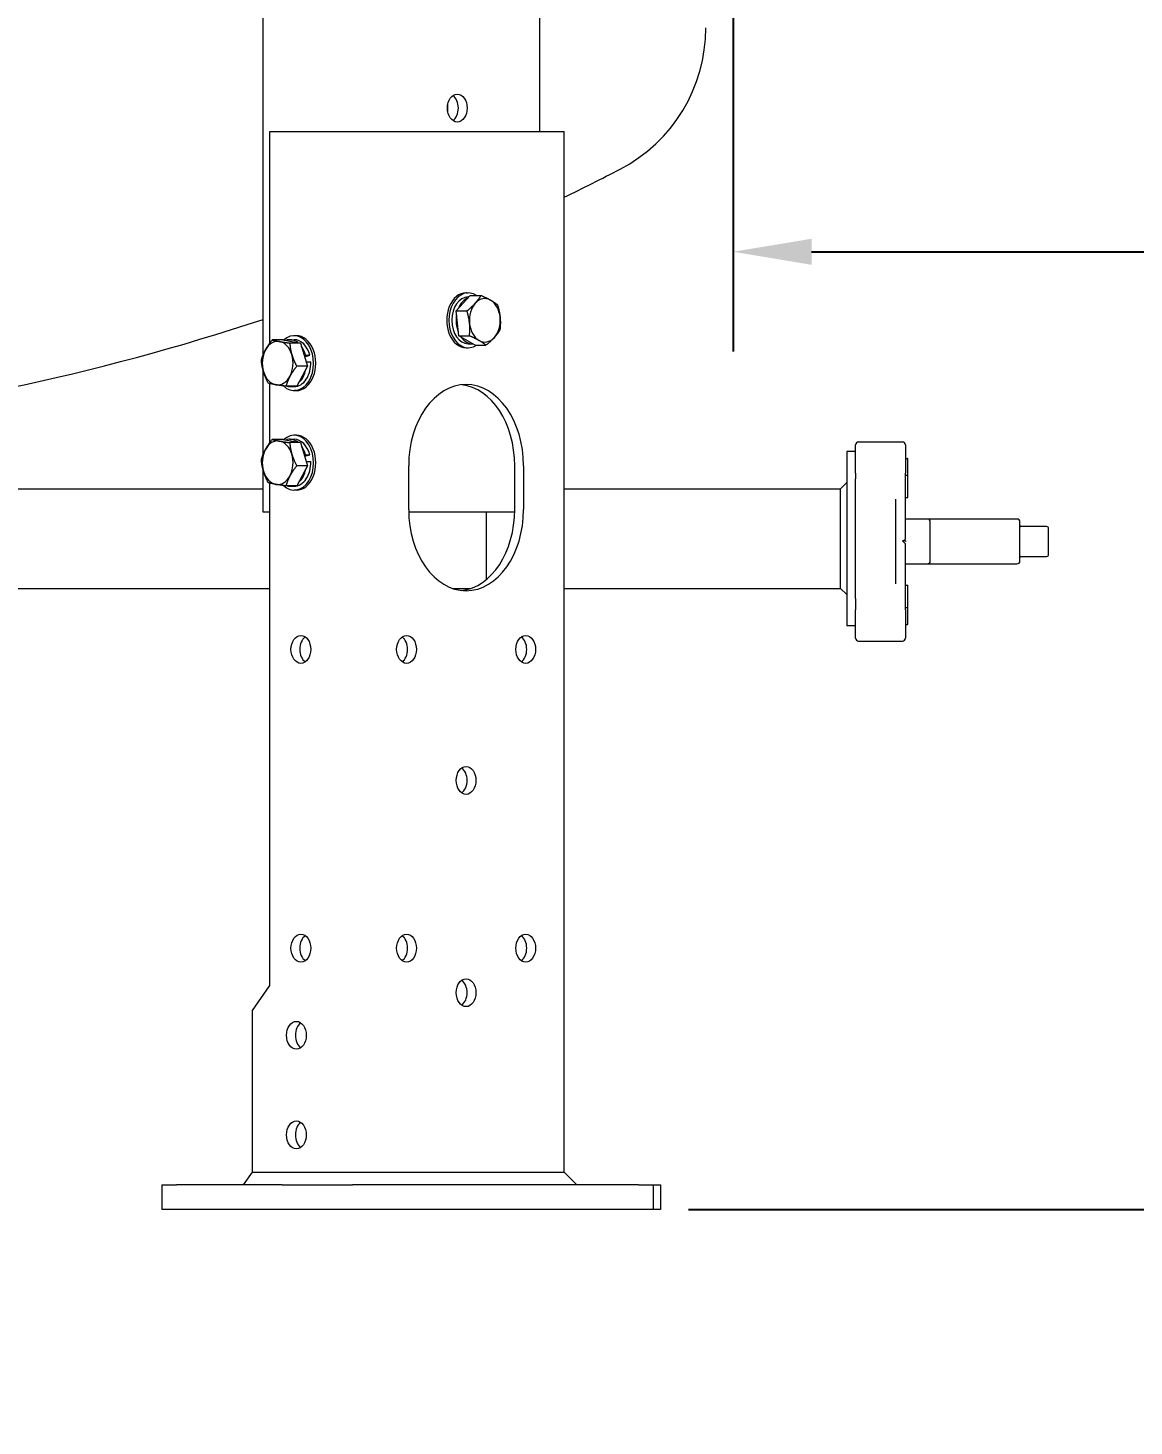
# Model space of a CAD drawing. Header units: inches. Extents: x 20 to 536, y 8 to 344.
# Drawn here: x 119.19 to 141.4, y 43.4 to 71.48 of the extents above; entities that cross this region are included whole.
import ezdxf

# ---------------------------------------------------------------- set-up
doc = ezdxf.new("R2010")
doc.units = ezdxf.units.IN
doc.header["$LTSCALE"] = 16
doc.header["$MEASUREMENT"] = 0
for name, color, linetype, lineweight in [('Dimension (ANSI)', 7, 'Continuous', 25), ('Symbol (ANSI)', 7, 'Continuous', 25), ('Visible (ANSI)', 7, 'Continuous', 50)]:
    doc.layers.add(name, color=color, linetype=linetype, lineweight=lineweight)
doc.styles.add('MEMCOR Medium', font='arial.ttf')
doc.dimstyles.new('Default (ANSI)', dxfattribs={"dimscale": 16, "dimtxt": 0.15, "dimasz": 0.098425, "dimexe": 0.125, "dimexo": 0.0625, "dimgap": 0.031496, "dimtad": 0, "dimtih": 1, "dimtoh": 1, "dimdec": 4, "dimrnd": 1e-08, "dimzin": 3, "dimdsep": 46, "dimlunit": 5, "dimtxsty": 'MEMCOR Medium', "dimcen": 0.09, "dimdle": 0.393701, "dimclrd": 256, "dimclre": 256, "dimclrt": 256, "dimadec": 0, "dimazin": 1, "dimtfac": 0.8, "dimtofl": 0, "dimtmove": 0, "dimatfit": 3, "dimfxl": 1, "dimfrac": 1, "dimtolj": 1, "dimtzin": 4, "dimlwd": -1, "dimlwe": -1, "dimarcsym": 0})
doc.dimstyles.new('Default (ANSI)$7', dxfattribs={"dimscale": 16, "dimtxt": 0.15, "dimasz": 0.098425, "dimexe": 0.125, "dimexo": 0.0625, "dimgap": 0.031496, "dimtad": 0, "dimtih": 1, "dimtoh": 1, "dimdec": 4, "dimrnd": 1e-08, "dimzin": 3, "dimdsep": 46, "dimlunit": 5, "dimtxsty": 'MEMCOR Medium', "dimcen": 0.09, "dimdle": 0.393701, "dimclrd": 256, "dimclre": 256, "dimclrt": 256, "dimadec": 0, "dimazin": 1, "dimtfac": 0.8, "dimtofl": 0, "dimtmove": 0, "dimatfit": 3, "dimfxl": 1, "dimfrac": 1, "dimtolj": 1, "dimtzin": 4, "dimlwd": -1, "dimlwe": -1, "dimarcsym": 0})

# ---------------------------------------------------------------- blocks, each defined once
blk = doc.blocks.new('*D21')
at = {"layer": 'Defpoints', "color": 0, "transparency": 16777216}
for p in [(133.349, 74.726), (169.35, 74.726), (169.35, 66.981)]:
    blk.add_point(p, dxfattribs=at)
at = {"layer": 'Dimension (ANSI)', "transparency": 16777216}
for p, q in [((133.349, 73.726), (133.349, 64.981)), ((169.35, 73.726), (169.35, 64.981)), ((134.924, 66.981), (142.683, 66.981)), ((167.775, 66.981), (160.016, 66.981))]:
    blk.add_line(p, q, dxfattribs=at)
for points in [[(134.924, 67.243), (134.924, 66.719), (133.349, 66.981)], [(167.775, 67.243), (167.775, 66.719), (169.35, 66.981)]]:
    blk.add_solid(points, dxfattribs=at)
at = {"layer": 'Dimension (ANSI)', "transparency": 16777216, "char_height": 2.4, "attachment_point": 5, "style": 'MEMCOR Medium'}
for s, insert in [('\\A1; 36 in', (151.349, 68.711)), ('\\A1;[914.4 mm]', (151.349, 64.939))]:
    blk.add_mtext(s, dxfattribs=dict(at, insert=insert))
blk = doc.blocks.new('*D25')
at = {"layer": 'Defpoints', "color": 0, "transparency": 16777216}
for p in [(170.536, 82.726), (181.64, 82.726), (131.451, 47.744)]:
    blk.add_point(p, dxfattribs=at)
at = {"layer": 'Dimension (ANSI)', "transparency": 16777216}
for p, q in [((171.536, 82.726), (183.64, 82.726)), ((181.64, 81.151), (181.64, 69.007)), ((181.64, 49.319), (181.64, 61.463)), ((132.451, 47.744), (183.64, 47.744))]:
    blk.add_line(p, q, dxfattribs=at)
for points in [[(181.378, 81.151), (181.902, 81.151), (181.64, 82.726)], [(181.378, 49.319), (181.902, 49.319), (181.64, 47.744)]]:
    blk.add_solid(points, dxfattribs=at)
at = {"layer": 'Dimension (ANSI)', "transparency": 16777216, "char_height": 2.4, "attachment_point": 5, "style": 'MEMCOR Medium'}
for s, insert in [('\\A1; 35 in', (181.64, 66.965)), ('\\A1;[888.5 mm]', (181.64, 63.193))]:
    blk.add_mtext(s, dxfattribs=dict(at, insert=insert))

msp = doc.modelspace()

# ---------------------------------------------------------------- linework, layer by layer
at = {"layer": 'Visible (ANSI)', "linetype": 'Continuous', "lineweight": 18}
for p, q in [((129.46963, 69.39397), (129.46963, 74.08914)), ((123.91045, 64.90509), (123.91045, 72.47597)), ((127.62276, 69.77973), (127.62276, 69.95421)), ((124.05021, 69.39397), (125.24289, 69.39397)), ((124.05021, 65.15303), (124.05021, 69.39397)), ((125.24289, 69.39397), (126.2187, 69.39397)), ((126.2187, 69.39397), (129.75664, 69.39397)), ((129.75664, 69.39397), (129.95874, 69.39397)), ((129.95874, 48.49397), (129.95874, 69.39397)), ((127.78925, 65.79269), (128.0705, 66.10415)), ((127.98767, 66.15515), (128.03221, 66.15515)), ((128.03221, 66.07532), (128.04446, 66.07532)), ((128.0705, 66.10415), (128.28593, 66.10415)), ((127.83935, 65.29251), (127.78925, 65.79269)), ((127.78925, 65.79269), (128.00468, 65.79269)), ((124.30844, 65.20924), (124.09301, 65.20924)), ((124.30844, 65.20924), (124.66294, 65.14704)), ((124.66294, 65.14704), (124.44751, 65.14704)), ((124.44761, 65.21532), (124.536, 65.21532)), ((124.58054, 65.29515), (124.536, 65.29515)), ((124.66294, 65.14704), (124.80211, 64.68178)), ((128.17071, 65.10378), (127.83935, 65.29251)), ((127.83935, 65.29251), (128.05479, 65.29251)), ((124.76112, 64.90396), (124.73768, 64.89717)), ((124.74473, 64.87362), (124.8495, 64.90396)), ((124.76112, 64.90396), (124.8495, 64.90396)), ((127.98767, 65.05279), (128.03221, 65.05279)), ((128.03221, 65.13262), (128.12008, 65.13262)), ((128.17071, 65.10378), (128.38614, 65.10378)), ((123.91045, 62.90509), (123.91045, 64.60615)), ((124.80211, 64.68178), (124.58667, 64.68178)), ((124.80211, 64.68178), (124.58677, 64.2787)), ((124.77578, 64.76979), (124.78035, 64.77111)), ((124.78035, 64.77111), (124.86874, 64.77111)), ((124.05021, 63.15303), (124.05021, 64.33297)), ((124.58677, 64.2787), (124.37134, 64.2787)), ((124.44761, 64.27262), (124.536, 64.27262)), ((124.58054, 64.19279), (124.536, 64.19279)), ((124.30844, 63.20924), (124.09301, 63.20924)), ((124.30844, 63.20924), (124.66294, 63.14704)), ((124.44761, 63.21532), (124.536, 63.21532)), ((124.58054, 63.29515), (124.536, 63.29515)), ((124.66294, 63.14704), (124.44751, 63.14704)), ((124.66294, 63.14704), (124.80211, 62.68178)), ((124.76112, 62.90396), (124.73768, 62.89717)), ((124.74473, 62.87362), (124.8495, 62.90396)), ((124.76112, 62.90396), (124.8495, 62.90396)), ((135.6278, 62.96985), (135.6278, 59.46985)), ((135.8071, 62.96985), (135.6278, 62.96985)), ((135.8071, 62.58469), (135.8071, 63.10225)), ((135.8671, 63.16225), (136.7471, 63.16225)), ((136.8071, 63.10225), (136.8071, 62.58469)), ((124.80211, 62.68178), (124.58667, 62.68178)), ((124.80211, 62.68178), (124.58677, 62.2787)), ((124.77578, 62.76979), (124.78035, 62.77111)), ((124.78035, 62.77111), (124.86874, 62.77111)), ((126.83509, 61.80397), (126.83509, 62.68397)), ((128.96348, 61.80397), (128.96348, 62.68397)), ((129.14025, 62.68397), (129.14025, 61.80397)), ((136.8171, 62.82877), (136.8471, 62.82877)), ((136.8571, 62.50478), (136.8571, 62.81877)), ((123.91045, 61.74797), (123.91045, 62.60615)), ((135.5028, 62.21985), (135.6278, 62.34485)), ((135.8071, 62.53703), (135.8071, 62.58469)), ((135.8071, 62.53703), (135.8071, 62.42004)), ((135.8071, 60.01965), (135.8071, 62.42004)), ((136.8071, 62.58469), (136.8071, 62.53703)), ((136.8071, 61.21275), (136.8071, 62.53703)), ((136.8171, 62.49478), (136.8471, 62.49478)), ((136.8571, 62.50012), (136.8571, 62.50478)), ((136.8571, 62.21689), (136.8571, 62.50012)), ((116.1114, 62.21985), (123.91045, 62.21985)), ((124.05021, 52.24397), (124.05021, 62.33297)), ((124.58677, 62.2787), (124.37134, 62.2787)), ((124.44761, 62.27262), (124.536, 62.27262)), ((124.58054, 62.19279), (124.536, 62.19279)), ((129.95874, 62.21985), (135.5028, 62.21985)), ((135.5028, 60.53435), (135.5028, 62.21985)), ((136.8571, 62.20155), (136.8571, 62.21689)), ((136.8571, 62.05232), (136.8571, 62.20155)), ((136.6071, 62.01343), (136.6071, 60.31108)), ((136.8171, 62.04232), (136.8471, 62.04232)), ((124.05021, 61.74797), (123.91045, 61.74797)), ((128.9628, 61.74797), (126.83577, 61.74797)), ((128.38719, 61.74797), (128.38719, 60.39235)), ((137.24349, 61.61225), (136.8071, 61.61225)), ((137.24349, 61.61225), (137.2471, 61.61225)), ((137.25922, 61.61225), (137.2471, 61.61225)), ((139.04284, 61.61225), (137.25922, 61.61225)), ((137.3071, 60.77225), (137.3071, 61.55225)), ((139.04284, 61.61225), (139.0471, 61.61225)), ((139.1071, 60.77225), (139.1071, 61.55225)), ((139.63742, 61.46225), (139.1271, 61.46225)), ((139.63742, 61.46225), (139.6421, 61.46225)), ((139.6821, 60.90225), (139.6821, 61.42225)), ((136.7789, 61.17695), (136.7471, 61.17695)), ((136.7471, 61.17695), (136.78457, 61.13948)), ((136.78457, 61.13948), (136.80232, 61.12173)), ((136.8071, 59.78748), (136.8071, 61.11175)), ((136.8071, 60.71225), (137.24349, 60.71225)), ((137.2471, 60.71225), (137.24349, 60.71225)), ((137.2471, 60.71225), (137.25922, 60.71225)), ((137.25922, 60.71225), (139.04284, 60.71225)), ((139.0471, 60.71225), (139.04284, 60.71225)), ((139.1271, 60.86225), (139.63742, 60.86225)), ((139.6421, 60.86225), (139.63742, 60.86225)), ((135.5028, 60.21985), (135.5028, 60.53435)), ((116.1114, 60.21985), (124.05021, 60.21985)), ((127.71614, 60.21985), (128.08242, 60.21985)), ((129.95874, 60.21985), (135.5028, 60.21985)), ((135.5028, 60.21985), (135.6278, 60.09485)), ((136.8171, 60.28219), (136.8471, 60.28219)), ((136.8571, 60.12296), (136.8571, 60.27219)), ((136.8571, 60.10762), (136.8571, 60.12296)), ((136.8571, 59.82439), (136.8571, 60.10762)), ((135.8071, 60.01965), (135.8071, 59.78748)), ((136.8471, 59.82973), (136.8171, 59.82973)), ((136.8571, 59.81973), (136.8571, 59.82439)), ((136.8571, 59.50574), (136.8571, 59.81973)), ((135.8071, 59.73982), (135.8071, 59.78748)), ((135.8071, 59.22225), (135.8071, 59.73982)), ((136.8071, 59.78748), (136.8071, 59.73982)), ((136.8071, 59.73982), (136.8071, 59.22225)), ((135.8071, 59.46985), (135.6278, 59.46985)), ((136.8171, 59.49574), (136.8471, 59.49574)), ((135.8671, 59.16225), (136.7471, 59.16225)), ((123.69666, 51.74397), (124.05021, 52.24397)), ((123.69666, 48.49397), (123.69666, 51.74397)), ((123.51988, 48.24397), (123.69666, 48.49397)), ((123.69666, 48.49397), (125.24289, 48.49397)), ((125.24289, 48.49397), (126.2187, 48.49397)), ((126.2187, 48.49397), (129.75664, 48.49397)), ((129.75664, 48.49397), (129.95874, 48.49397)), ((129.95874, 48.49397), (130.20874, 48.24397)), ((121.88115, 48.24397), (122.17405, 48.24397)), ((121.88115, 48.24397), (121.88115, 47.74397)), ((124.29537, 48.24397), (122.17405, 48.24397)), ((124.29537, 48.24397), (125.70958, 48.24397)), ((131.45129, 48.24397), (125.70958, 48.24397)), ((131.45129, 48.24397), (131.74418, 48.24397)), ((131.74418, 48.24397), (131.74418, 47.74397)), ((131.74418, 48.24397), (131.88802, 48.24397)), ((131.88802, 48.24397), (131.88802, 47.74397)), ((122.17405, 47.74397), (121.88115, 47.74397)), ((124.29537, 47.74397), (122.17405, 47.74397)), ((125.70958, 47.74397), (124.29537, 47.74397)), ((131.45129, 47.74397), (125.70958, 47.74397)), ((131.74418, 47.74397), (131.45129, 47.74397)), ((131.88802, 47.74397), (131.74418, 47.74397))]:
    msp.add_line(p, q, dxfattribs=at)
for centre, radius, start, end in [((129.60923, 71.47151), 3.19, 297.465512, 0.080147), ((108.79923, 111.50597), 48.31, 295.975991, 297.465512), ((108.79923, 111.50597), 48.31, 275.64126, 288.227871), ((135.8671, 63.10225), 0.06, 90, 180), ((136.7471, 63.10225), 0.06, 0, 90), ((136.8171, 62.83877), 0.01, 180, 270), ((136.8471, 62.81877), 0.01, 0, 90), ((136.8171, 62.48478), 0.01, 90, 180), ((136.8471, 62.50478), 0.01, 270, 0), ((136.8171, 62.03232), 0.01, 90, 180), ((136.8471, 62.05232), 0.01, 270, 0), ((137.2471, 61.55225), 0.06, 0, 90), ((139.0471, 61.55225), 0.06, 0, 90), ((139.1271, 61.48225), 0.02, 180, 270), ((139.6421, 61.42225), 0.04, 0, 90), ((137.2471, 60.77225), 0.06, 270, 0), ((139.0471, 60.77225), 0.06, 270, 0), ((139.1271, 60.84225), 0.02, 90, 180), ((139.6421, 60.90225), 0.04, 270, 0), ((136.8171, 60.29219), 0.01, 180, 270), ((136.8471, 60.27219), 0.01, 0, 90), ((136.8171, 59.83973), 0.01, 180, 270), ((136.8471, 59.81973), 0.01, 0, 90), ((136.8171, 59.48574), 0.01, 90, 180), ((136.8471, 59.50574), 0.01, 270, 0), ((135.8671, 59.22225), 0.06, 180, 270), ((136.7471, 59.22225), 0.06, 270, 0)]:
    msp.add_arc(centre, radius, start, end, dxfattribs=at)
for centre, major_axis in [((127.81089, 69.86697), (0, -0.28)), ((124.67013, 58.99397), (0, 0.28)), ((126.79145, 58.99397), (0, -0.28)), ((129.18389, 58.99397), (0, -0.28)), ((127.98767, 56.36297), (0, -0.28)), ((124.67013, 52.99397), (0, 0.28)), ((126.79145, 52.99397), (0, -0.28)), ((129.18389, 52.99397), (0, -0.28)), ((127.98767, 52.09997), (0, -0.28)), ((124.58054, 51.24397), (0, -0.28)), ((124.58054, 49.24397), (0, -0.28))]:
    msp.add_ellipse(centre, major_axis=major_axis, ratio=0.70710678, dxfattribs=at)
for centre, major_axis, ratio, start_param, end_param in [((127.63412, 69.86697), (0, 0.28), 0.70710678, 3.60436277, 5.82041519), ((127.98767, 65.60397), (0, -0.55118), 0.70710678, 3.14159265, 6.28318531), ((128.03221, 65.60397), (0, -0.55118), 0.70710678, 2.70804813, 6.71672983), ((128.03221, 65.60397), (0, 0.47135), 0.70710678, 0, 3.14159265), ((128.1206, 65.60397), (0, 0.47135), 0.70710678, 0.28303237, 1.04562586), ((128.36367, 65.60397), (0, 0.4375), 0.70710678, 5.90031687, 6.94751442), ((128.36367, 65.60397), (0, 0.4375), 0.70710678, 4.85311932, 5.90031687), ((128.1206, 65.60397), (0, 0.47135), 0.70710678, 1.33022992, 2.09282341), ((128.36367, 65.60397), (0, -0.4375), 0.70710678, 3.80592177, 4.85311932), ((128.36367, 65.60397), (0, -0.4375), 0.70710678, 4.85311932, 5.90031687), ((128.36367, 65.60397), (0, 0.4375), 0.70710678, 3.80592177, 4.85311932), ((124.20454, 64.74397), (0, 0.4375), 0.70710678, 6.15976516, 7.20696271), ((124.20454, 64.74397), (0, 0.4375), 0.70710678, 5.11256761, 6.15976516), ((124.536, 64.74397), (0, 0.55118), 0.70710678, 2.551696, 6.85822873), ((124.44761, 64.74397), (0, 0.47135), 0.70710678, 5.77846841, 6.54106191), ((124.536, 64.74397), (0, 0.47135), 0.70710678, 5.05870203, 6.28318531), ((124.58054, 64.74397), (0, 0.55118), 0.70710678, 3.14159265, 6.28318531), ((128.1206, 65.60397), (0, -0.47135), 0.70710678, 5.51902012, 6.28161362), ((128.36367, 65.60397), (0, -0.4375), 0.70710678, 5.90031687, 6.94751442), ((124.20454, 64.74397), (0, -0.4375), 0.70710678, 4.06537006, 5.11256761), ((124.20454, 64.74397), (0, 0.4375), 0.70710678, 4.06537006, 5.11256761), ((124.44761, 64.74397), (0, -0.47135), 0.70710678, 1.91710938, 2.3522717), ((124.536, 64.74397), (0, -0.47135), 0.70710678, 0, 1.62842094), ((124.44761, 64.74397), (0, -0.47135), 0.70710678, 0.54248066, 1.30507415), ((124.44761, 64.74397), (0, -0.47135), 0.70710678, 1.58967821, 1.62842094), ((124.20454, 64.74397), (0, -0.4375), 0.70710678, 5.11256761, 6.15976516), ((124.20454, 64.74397), (0, -0.4375), 0.70710678, 6.15976516, 7.20696271), ((127.98767, 62.68397), (0, 1.63), 0.70710678, 4.71238898, 7.85398163), ((127.81089, 62.68397), (0, 1.63), 0.70710678, 4.71238898, 6.20642283), ((124.44761, 64.74397), (0, -0.47135), 0.70710678, 6.12235068, 6.44401994), ((124.20454, 62.74397), (0, 0.4375), 0.70710678, 6.15976516, 7.20696271), ((124.536, 62.74397), (0, 0.55118), 0.70710678, 2.551696, 6.85822873), ((124.44761, 62.74397), (0, 0.47135), 0.70710678, 5.77846841, 6.54106191), ((124.536, 62.74397), (0, 0.47135), 0.70710678, 5.05870203, 6.28318531), ((124.58054, 62.74397), (0, 0.55118), 0.70710678, 3.14159265, 6.28318531), ((124.20454, 62.74397), (0, -0.4375), 0.70710678, 4.06537006, 5.11256761), ((124.20454, 62.74397), (0, 0.4375), 0.70710678, 5.11256761, 6.15976516), ((124.20454, 62.74397), (0, 0.4375), 0.70710678, 4.06537006, 5.11256761), ((124.44761, 62.74397), (0, -0.47135), 0.70710678, 1.91710938, 2.3522717), ((124.536, 62.74397), (0, -0.47135), 0.70710678, 0, 1.62842094), ((124.44761, 62.74397), (0, -0.47135), 0.70710678, 0.54248066, 1.30507415), ((124.44761, 62.74397), (0, -0.47135), 0.70710678, 1.58967821, 1.62842094), ((124.20454, 62.74397), (0, -0.4375), 0.70710678, 5.11256761, 6.15976516), ((124.20454, 62.74397), (0, -0.4375), 0.70710678, 6.15976516, 7.20696271), ((124.44761, 62.74397), (0, -0.47135), 0.70710678, 6.12235068, 6.44401994), ((127.98767, 61.80397), (0, -1.63), 0.70710678, 4.71238898, 7.85398163), ((127.81089, 61.80397), (0, -1.63), 0.70710678, 0.07676248, 1.57079633), ((136.7471, 61.21275), (-0.06, 0), 0.425, 2.54089812, 3.14159265), ((136.7471, 61.11175), (0.06, 0), 0.425, 0, 0.40187065), ((124.84691, 58.99397), (0, -0.28), 0.70710678, 3.60436277, 5.82041519), ((126.61468, 58.99397), (0, 0.28), 0.70710678, 3.60436277, 5.82041519), ((129.00711, 58.99397), (0, 0.28), 0.70710678, 3.60436277, 5.82041519), ((127.81089, 56.36297), (0, 0.28), 0.70710678, 3.60436277, 5.82041519), ((124.84691, 52.99397), (0, -0.28), 0.70710678, 3.60436277, 5.82041519), ((126.61468, 52.99397), (0, 0.28), 0.70710678, 3.60436277, 5.82041519), ((129.00711, 52.99397), (0, 0.28), 0.70710678, 3.60436277, 5.82041519), ((127.81089, 52.09997), (0, 0.28), 0.70710678, 3.60436277, 5.82041519), ((124.75732, 51.24397), (0, -0.28), 0.70710678, 3.60436277, 5.82041519), ((124.75732, 49.24397), (0, -0.28), 0.70710678, 3.60436277, 5.82041519)]:
    msp.add_ellipse(centre, major_axis=major_axis, ratio=ratio, start_param=start_param, end_param=end_param, dxfattribs=at)
for points, weights in [([(128.17294, 65.94842), (128.2382, 66.0207), (128.28593, 66.10415)], [1, 1.04314139574, 1.01001874936]), ([(128.28593, 66.10415), (128.40235, 66.05359), (128.47924, 66.00979)], [1.01001874936, 1.04314139574, 1]), ([(128.47924, 66.00979), (128.55613, 65.966), (128.61729, 65.91543)], [1, 1.04314139574, 1.01001874936]), ([(128.00468, 65.79269), (128.10768, 65.87615), (128.17294, 65.94842)], [1.01001874936, 1.04314139574, 1]), ([(128.05737, 65.5426), (128.04574, 65.65867), (128.00468, 65.79269)], [1, 1.04314139574, 1.01001874936]), ([(128.61729, 65.91543), (128.65834, 65.7814), (128.66997, 65.66533)], [1.01001874936, 1.04314139574, 1]), ([(128.05479, 65.29251), (128.069, 65.42653), (128.05737, 65.5426)], [1.01001874936, 1.04314139574, 1]), ([(128.66997, 65.66533), (128.6816, 65.54927), (128.66739, 65.41524)], [1, 1.04314139574, 1.01001874936]), ([(123.95771, 65.0077), (124.00768, 65.10123), (124.09301, 65.20924)], [1, 1.04314139574, 1.01001874936]), ([(124.09301, 65.20924), (124.16036, 65.19257), (124.24262, 65.17814)], [1.01001874936, 1.04314139574, 1]), ([(124.24262, 65.17814), (124.32489, 65.16371), (124.44751, 65.14704)], [1, 1.04314139574, 1.01001874936]), ([(124.44751, 65.14704), (124.45716, 65.02238), (124.48946, 64.91441)], [1.01001874936, 1.04314139574, 1]), ([(128.2481, 65.19814), (128.17121, 65.24194), (128.05479, 65.29251)], [1, 1.04314139574, 1.01001874936]), ([(128.38614, 65.10378), (128.32499, 65.15435), (128.2481, 65.19814)], [1.01001874936, 1.04314139574, 1]), ([(128.5544, 65.25951), (128.48914, 65.18724), (128.38614, 65.10378)], [1, 1.04314139574, 1.01001874936]), ([(128.66739, 65.41524), (128.61966, 65.33178), (128.5544, 65.25951)], [1.01001874936, 1.04314139574, 1]), ([(123.87767, 64.80616), (123.90774, 64.91416), (123.95771, 65.0077)], [1.01001874936, 1.04314139574, 1]), ([(124.48946, 64.91441), (124.52175, 64.80644), (124.58667, 64.68178)], [1, 1.04314139574, 1.01001874936]), ([(123.91962, 64.57352), (123.88733, 64.68149), (123.87767, 64.80616)], [1, 1.04314139574, 1.01001874936]), ([(124.58667, 64.68178), (124.50134, 64.57377), (124.45137, 64.48024)], [1.01001874936, 1.04314139574, 1]), ([(124.01684, 64.34089), (123.95192, 64.46556), (123.91962, 64.57352)], [1.01001874936, 1.04314139574, 1]), ([(124.16646, 64.3098), (124.08419, 64.32423), (124.01684, 64.34089)], [1, 1.04314139574, 1.01001874936]), ([(124.37134, 64.2787), (124.24872, 64.29536), (124.16646, 64.3098)], [1.01001874936, 1.04314139574, 1]), ([(124.45137, 64.48024), (124.4014, 64.3867), (124.37134, 64.2787)], [1, 1.04314139574, 1.01001874936]), ([(123.95771, 63.0077), (124.00768, 63.10123), (124.09301, 63.20924)], [1, 1.04314139574, 1.01001874936]), ([(124.09301, 63.20924), (124.16036, 63.19257), (124.24262, 63.17814)], [1.01001874936, 1.04314139574, 1]), ([(123.87767, 62.80616), (123.90774, 62.91416), (123.95771, 63.0077)], [1.01001874936, 1.04314139574, 1]), ([(124.24262, 63.17814), (124.32489, 63.16371), (124.44751, 63.14704)], [1, 1.04314139574, 1.01001874936]), ([(124.44751, 63.14704), (124.45716, 63.02238), (124.48946, 62.91441)], [1.01001874936, 1.04314139574, 1]), ([(124.48946, 62.91441), (124.52175, 62.80644), (124.58667, 62.68178)], [1, 1.04314139574, 1.01001874936]), ([(123.91962, 62.57352), (123.88733, 62.68149), (123.87767, 62.80616)], [1, 1.04314139574, 1.01001874936]), ([(124.58667, 62.68178), (124.50134, 62.57377), (124.45137, 62.48024)], [1.01001874936, 1.04314139574, 1]), ([(124.01684, 62.34089), (123.95192, 62.46556), (123.91962, 62.57352)], [1.01001874936, 1.04314139574, 1]), ([(124.16646, 62.3098), (124.08419, 62.32423), (124.01684, 62.34089)], [1, 1.04314139574, 1.01001874936]), ([(124.45137, 62.48024), (124.4014, 62.3867), (124.37134, 62.2787)], [1, 1.04314139574, 1.01001874936]), ([(124.37134, 62.2787), (124.24872, 62.29536), (124.16646, 62.3098)], [1.01001874936, 1.04314139574, 1])]:
    msp.add_rational_spline(points, weights, degree=2, dxfattribs=at)
for points, knots in [([(136.7471, 61.17695), (136.75392, 61.17695), (136.76077, 61.17881), (136.77195, 61.18355), (136.77653, 61.18605), (136.7806, 61.18843)], [0, 0, 0, 0, 0.0519756757, 0.0519756757, 0.0923027288, 0.0923027288, 0.0923027288, 0.0923027288]), ([(136.7806, 61.18843), (136.78178, 61.18912), (136.78291, 61.1898), (136.78846, 61.19317), (136.79299, 61.19609), (136.7966, 61.19834)], [0.0923027288, 0.0923027288, 0.0923027288, 0.0923027288, 0.1039513514, 0.1039513514, 0.1517370835, 0.1517370835, 0.1517370835, 0.1517370835]), ([(136.81076, 61.16865), (136.80598, 61.17085), (136.80117, 61.1724), (136.79515, 61.1741), (136.79266, 61.17472), (136.78756, 61.17581), (136.78498, 61.17628), (136.78238, 61.17668)], [0, 0, 0, 0, 0.055402638, 0.055402638, 0.091701074, 0.091701074, 0.127427899, 0.127427899, 0.127427899, 0.127427899]), ([(136.82035, 61.16446), (136.82031, 61.16448), (136.82027, 61.16449), (136.81856, 61.1651), (136.81565, 61.16639), (136.81076, 61.16865)], [-0.0006488507, -0.0006488507, -0.0006488507, -0.0006488507, 0, 0, 0.02871512, 0.02871512, 0.02871512, 0.02871512])]:
    msp.add_open_spline(points, degree=3, knots=knots, dxfattribs=at)
msp.add_open_spline([(136.7789, 61.17695), (136.78007, 61.17695), (136.78123, 61.17686), (136.78238, 61.17668)], degree=3, dxfattribs=at)

# ---------------------------------------------------------------- dimensions: what is measured, and where the dimension line sits
at = {"layer": 'Dimension (ANSI)'}
dim = msp.add_linear_dim(base=(181.64003, 82.72597), p1=(131.45129, 47.74397), p2=(170.53598, 82.72597), angle=90, text=' <> in\\X[888.5 mm]', dimstyle='Default (ANSI)', override={"dimgap": 0.031496, "dimdec": 4, "dimpost": '', "dimtol": 0, "dimlim": 0, "dimtp": 0, "dimtm": 0, "dimtdec": 2, "dimatfit": 1}, dxfattribs=at)
dim.commit()
dim.dimension.update_dxf_attribs({"geometry": '*D25', "text_midpoint": (181.64003, 65.23497), "dimtype": 160})
dim = msp.add_linear_dim(base=(169.34973, 66.98102), p1=(133.34923, 74.72597), p2=(169.34973, 74.72597), text=' <> in\\X[914.4 mm]', dimstyle='Default (ANSI)', override={"dimgap": 0.031496, "dimtih": 0, "dimtoh": 0, "dimdec": 4, "dimpost": '', "dimtol": 0, "dimlim": 0, "dimtp": 0, "dimtm": 0, "dimtdec": 2, "dimatfit": 1}, dxfattribs=at)
dim.commit()
dim.dimension.update_dxf_attribs({"geometry": '*D21', "text_midpoint": (151.34948, 66.98102), "dimtype": 160})

# ---------------------------------------------------------------- leaders
at = {"layer": 'Symbol (ANSI)', "annotation_type": 0, "has_hookline": 1, "hookline_direction": 0, "text_width": 56.36399}
msp.add_leader([(139.8727, 83.81923), (152.52389, 43.39622), (154.09869, 43.39622)], dimstyle='Default (ANSI)$7', override={"dimasz": 0.098425, "dimtad": 0, "dimldrblk": 'Dot'}, dxfattribs=at)

doc.saveas('drawing.dxf')
